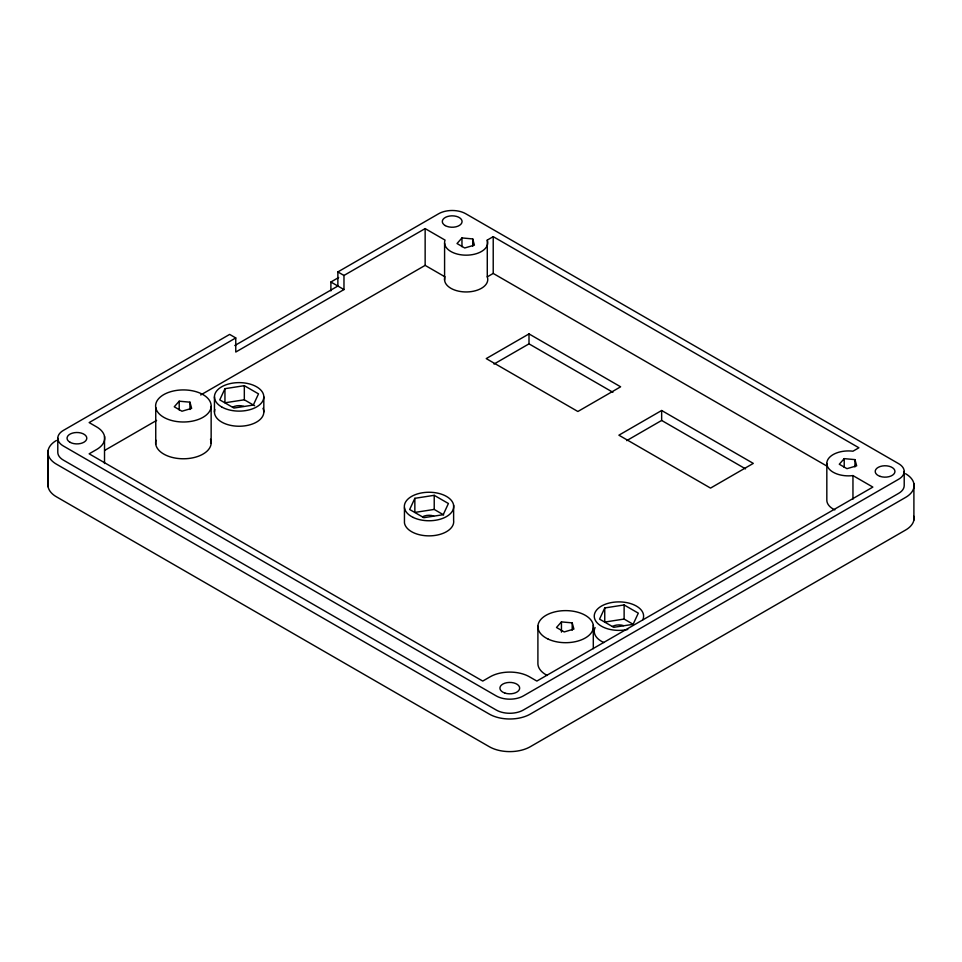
<?xml version="1.0" encoding="UTF-8"?>
<svg xmlns="http://www.w3.org/2000/svg" width="962" height="962" viewBox="0 0 962 962"><rect width="100%" height="100%" fill="white"/><g stroke="black" fill="none" stroke-linecap="round" stroke-linejoin="round"><path stroke-width="1.44" d="M48.1 486.82L48.1 454.184M626.671 440.644L661.652 420.442L661.652 410.497L753.294 463.395L710.533 488.095L618.891 435.185L661.652 410.497M414.85 498.316L409.656 509.499L423.845 517.688L443.217 514.694L448.412 503.511L434.223 495.322L414.85 498.316L414.85 512.421L434.223 509.427L443.638 514.91M224.952 388.684L219.769 399.867L233.946 408.056L253.319 405.05L258.513 393.867L244.324 385.678L224.952 388.684L224.952 402.789L244.324 399.795L254.641 405.748M604.749 607.948L599.554 619.131L613.744 627.32L633.116 624.326L638.299 613.143L624.122 604.954L604.749 607.948L604.749 622.065L624.122 619.059L633.14 624.278M179.197 401.202L174.254 406.794L181.95 411.231L191.642 408.381L189.947 402.176L179.197 401.202L179.197 409.956M461.964 237.939L457.022 243.542L464.718 247.98L474.41 245.13L472.715 238.925L461.964 237.939L461.964 246.705M561.447 621.897L556.517 627.489L564.213 631.938L573.905 629.076L572.198 622.871L561.447 621.897L561.447 632.118M844.215 458.633L839.285 464.237L846.969 468.674L856.673 465.824L854.965 459.62L844.215 458.633L844.215 467.4M234.8 345.538L337.866 286.039L337.866 271.933L438.672 213.732A19.132 11.051 0 0 1 465.728 213.732L898.604 463.648A19.132 11.051 0 0 1 898.604 479.268L523.328 695.935A19.132 11.051 0 0 1 496.272 695.935L63.396 446.019A19.132 11.051 0 0 1 63.396 430.399L229.653 334.403L235.762 337.939L235.762 352.044L343.975 289.562L343.975 275.457L425.144 228.595L445.045 240.091A21.597 12.47 0 0 0 466.161 255.17A21.597 12.47 0 0 0 487.277 240.091L493.217 236.652L858.898 447.775L852.957 451.202A21.597 12.47 0 0 0 826.827 463.395L826.827 500.18A21.597 12.47 0 0 0 834.848 509.884M330.892 290.909L330.892 282.01L338.648 277.525M235.762 337.939L89.141 422.583L96.561 426.863A27.766 16.029 0 0 1 96.561 449.543L89.141 453.823L482.744 681.072L490.163 676.791A27.766 16.029 0 0 1 529.437 676.791L536.856 681.072L872.859 487.085L852.957 475.589A21.597 12.47 0 0 1 826.827 463.395M104.714 450.384L156.602 420.418M200.709 394.961L425.144 265.38L445.045 276.864M444.733 277.91A21.597 12.47 0 0 0 467.075 291.943A21.597 12.47 0 0 0 487.277 276.864L493.217 273.436L826.358 465.776M529.004 333.91L486.231 358.598L577.873 411.495L620.634 386.808L529.004 333.91L529.004 343.855L612.89 392.292M494.011 364.057L529.004 343.855M661.652 420.442L745.55 468.879M337.866 271.933L343.975 275.457M330.892 282.01L343.975 289.562M913.9 483.694L913.9 520.069M904.208 471.464L904.208 485.569A19.132 11.051 0 0 1 898.604 493.386L523.328 710.04A19.132 11.051 0 0 1 496.272 710.04L63.396 460.125A19.132 11.051 0 0 1 57.792 452.32L57.792 438.203M854.965 459.62L854.965 466.919M852.957 475.589L852.957 499.134M624.122 604.954L624.122 619.059M593.301 625.144L593.301 648.689M572.198 622.871L572.198 630.182M537.902 626.154L537.902 662.938A27.766 16.029 0 0 0 547.294 675.468M493.217 236.652L493.217 273.436M487.277 240.091L487.277 276.864M472.715 238.925L472.715 246.224M453.619 505.242L453.619 520.358A24.687 14.25 0 0 1 431.229 535.81A24.687 14.25 0 0 1 404.449 522.883L404.449 507.768M444.588 243.242L444.588 280.026M434.223 495.322L434.223 509.427M425.144 228.595L425.144 265.38M263.816 396.873L263.816 411.989M244.324 385.678L244.324 399.795M214.454 396.873L214.454 411.989M211.147 406.457A27.766 16.029 0 0 1 168.759 419.588A27.766 16.029 0 0 1 170.274 391.823A27.766 16.029 0 0 1 211.147 406.457L211.147 443.241M189.947 402.176L189.947 409.487M155.748 407.467L155.748 444.252M104.521 436.411L104.521 463.54M48.1 450.444L48.1 483.068A29.004 16.751 0 0 0 56.409 496.789L489.285 746.704A29.004 16.751 0 0 0 530.315 746.704L905.591 530.038A29.004 16.751 0 0 0 913.9 516.329M210.498 439.249A27.766 16.029 0 0 1 184.271 458.766A27.766 16.029 0 0 1 155.964 440.235M56.409 440.476A29.004 16.751 0 0 0 56.409 464.153L489.285 714.081A29.004 16.751 0 0 0 530.315 714.081L905.591 497.414A29.004 16.751 0 0 0 905.591 473.725M603.908 642.556A24.687 14.25 0 0 1 595.081 627.561M262.975 408.297A24.687 14.25 0 0 1 240.211 426.226A24.687 14.25 0 0 1 214.827 409.511M627.777 629.449A24.687 14.25 0 0 1 594.552 618.362A24.687 14.25 0 0 1 620.225 601.911A24.687 14.25 0 0 1 642.772 619.829M422.486 516.834A9.259 5.339 0 0 1 433.658 515.981M612.385 626.466A9.259 5.339 0 0 1 623.556 625.625M232.588 407.203A9.259 5.339 0 0 1 243.771 406.349M548.184 639.117A27.766 16.029 0 0 0 593.085 629.16A27.766 16.029 0 0 0 555.699 611.688A27.766 16.029 0 0 0 548.184 639.117M69.937 442.231A9.873 5.7 0 0 0 86.46 439.682A9.873 5.7 0 0 0 74.363 432.696A9.873 5.7 0 0 0 69.937 442.231M504.858 693.061A9.873 5.7 0 0 0 519.672 688.131A9.873 5.7 0 0 0 504.858 683.188A9.873 5.7 0 0 0 504.858 693.061M880.146 476.394A9.873 5.7 0 0 0 894.949 471.464A9.873 5.7 0 0 0 880.146 466.522A9.873 5.7 0 0 0 880.146 476.394M445.214 225.577A9.873 5.7 0 0 0 461.736 223.016A9.873 5.7 0 0 0 449.639 216.029A9.873 5.7 0 0 0 445.214 225.577M221.681 406.95A24.687 14.25 0 0 0 262.975 400.553A24.687 14.25 0 0 0 232.744 383.104A24.687 14.25 0 0 0 221.681 406.95M413.191 517.436A24.687 14.25 0 0 0 453.355 508.958A24.687 14.25 0 0 0 420.55 493.121A24.687 14.25 0 0 0 413.191 517.436"/></g></svg>
